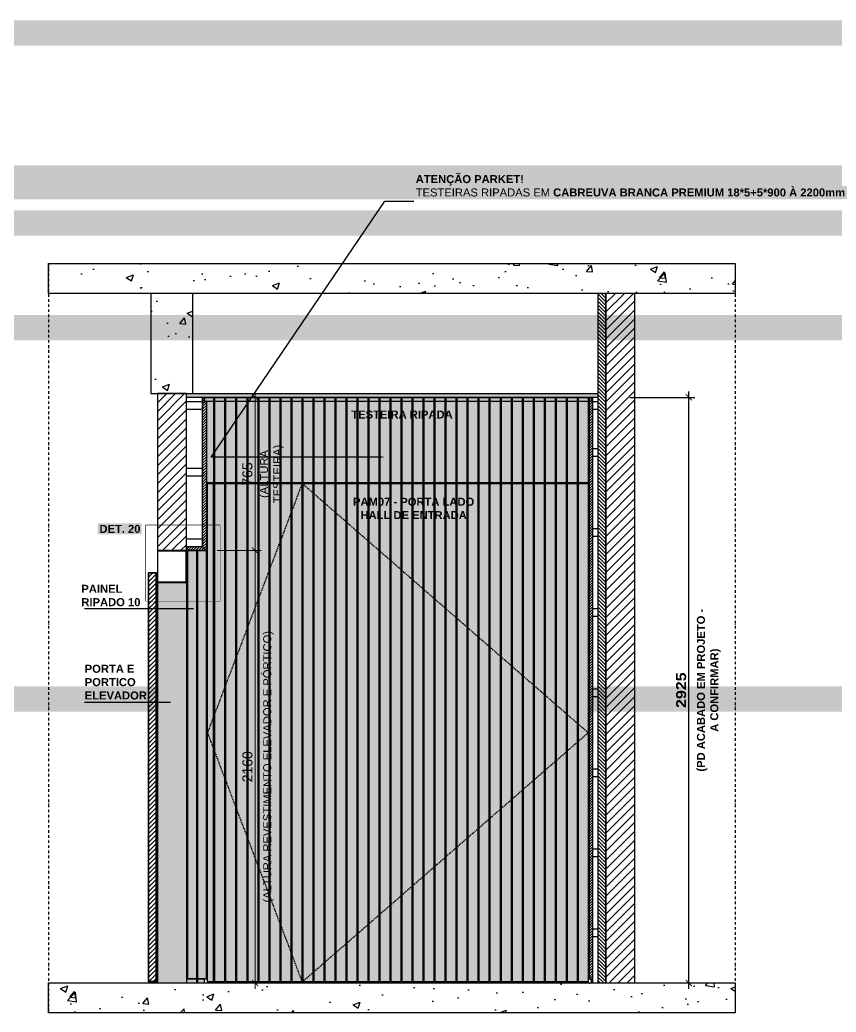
# Model space of a CAD drawing. Header units: millimetres. Extents: x -63251 to 507826, y 5339 to 217512.
# Drawn here: x 187061 to 191137, y 99329 to 104286 of the extents above; entities that cross this region are included whole.
import ezdxf
from ezdxf import colors
from ezdxf.entities.mleader import LeaderData, LeaderLine
from ezdxf.math import Vec2, Vec3

# ---------------------------------------------------------------- set-up
doc = ezdxf.new("R2010")
doc.units = ezdxf.units.MM
doc.header["$PDMODE"] = 3
doc.linetypes.add('TRAÇO 1-1', pattern=[9.525, 6.35, -3.175])
doc.linetypes.add('TRAÇO E PONTO 1-1', pattern=[25.4, 12.7, -6.35, 0, -6.35])
doc.layers.add('ARQ-COTA', color=12, linetype='Continuous', lineweight=9)
for name, color, linetype in [('COTAS', 9, 'Continuous'), ('DB 1475.24 - Amanda Rosales e Bruno Haidar - Terreo - Obra$0$ARQ-PISO-01', 8, 'Continuous'), ('DETALHE', 10, 'Continuous'), ('GESSO', 1, 'Continuous'), ('HACHURA', 21, 'Continuous'), ('LAYOUT - carimbo', 7, 'Continuous'), ('MARCENARIA', 4, 'Continuous'), ('MARCENARIA . M', 4, 'Continuous'), ('PAREDE', 94, 'Continuous'), ('PROJEÇÃO', 8, 'Continuous'), ('TEXTO', 105, 'Continuous'), ('TEXTO TRAÇO PONTO', 105, 'TRAÇO E PONTO 1-1')]:
    doc.layers.add(name, color=color, linetype=linetype)
doc.styles.add('1-1', font='arial.ttf', dxfattribs={"height": 0.2})
doc.styles.add('MEDIDA OFICIAL', font='ariblk.ttf')
doc.styles.add('PADRÃO', font='arial.ttf')
doc.dimstyles.new('1-20', dxfattribs={"dimscale": 20, "dimtxt": 2.5, "dimasz": 1.5, "dimexe": 1.5, "dimexo": 1.5, "dimtad": 1, "dimtxsty": 'PADRÃO', "dimblk": 'ARCHTICK', "dimcen": 2.5, "dimdle": 1.5, "dimclrd": 9, "dimclre": 9, "dimclrt": 6, "dimadec": 0, "dimazin": 0, "dimtfac": 1, "dimtmove": 0, "dimatfit": 3, "dimfxl": 1.25, "dimlwd": -1, "dimlwe": -1, "dimarcsym": 0})
doc.dimstyles.new('Med. Ofic.1-20', dxfattribs={"dimscale": 20, "dimtxt": 2.5, "dimasz": 1.5, "dimexe": 1.5, "dimexo": 1.5, "dimtad": 1, "dimtxsty": 'MEDIDA OFICIAL', "dimblk": 'ARCHTICK', "dimcen": 2.5, "dimdle": 1.5, "dimclrd": 9, "dimclre": 9, "dimclrt": 10, "dimadec": 0, "dimazin": 0, "dimtfac": 1, "dimtmove": 0, "dimatfit": 3, "dimfxl": 1.25, "dimlwd": -1, "dimlwe": -1, "dimarcsym": 0})

# ---------------------------------------------------------------- blocks, each defined once
blk = doc.blocks.new('*U626')
at = {"layer": 'MARCENARIA', "color": 8}
for p, q in [((-25, 1446.5), (-25, -1043.5)), ((25, 1446.5), (25, -1043.5))]:
    blk.add_line(p, q, dxfattribs=at)
blk = doc.blocks.new('*U631')
at = {"layer": 'MARCENARIA', "color": 0, "linetype": 'ByBlock', "lineweight": -2, "transparency": 16777216}
for p in [(-1815, 0), (-1760, 0), (-1705, 0), (-1650, 0), (-1595, 0), (-1540, 0), (-1485, 0), (-1430, 0), (-1375, 0), (-1320, 0), (-1265, 0), (-1210, 0), (-1155, 0), (-1100, 0), (-1045, 0), (-990, 0), (-935, 0), (-880, 0), (-825, 0), (-770, 0), (-715, 0), (-660, 0), (-605, 0), (-550, 0), (-495, 0), (-440, 0), (-385, 0), (-330, 0), (-275, 0), (-220, 0), (-165, 0), (-110, 0), (-55, 0), (0, 0)]:
    blk.add_blockref('*U626', p, dxfattribs=at)
blk = doc.blocks.new('*U624')
at = {"layer": 'MARCENARIA', "color": 8}
for p, q in [((-25, -618.5), (-25, -1043.5)), ((25, -618.5), (25, -1043.5))]:
    blk.add_line(p, q, dxfattribs=at)
blk = doc.blocks.new('*U625')
at = {"layer": 'MARCENARIA', "color": 0, "linetype": 'ByBlock', "lineweight": -2, "transparency": 16777216}
for p in [(-1815, 0), (-1760, 0), (-1705, 0), (-1650, 0), (-1595, 0), (-1540, 0), (-1485, 0), (-1430, 0), (-1375, 0), (-1320, 0), (-1265, 0), (-1210, 0), (-1155, 0), (-1100, 0), (-1045, 0), (-990, 0), (-935, 0), (-880, 0), (-825, 0), (-770, 0), (-715, 0), (-660, 0), (-605, 0), (-550, 0), (-495, 0), (-440, 0), (-385, 0), (-330, 0), (-275, 0), (-220, 0), (-165, 0), (-110, 0), (-55, 0), (0, 0)]:
    blk.add_blockref('*U624', p, dxfattribs=at)
blk = doc.blocks.new('_ArchTick')
at = {"color": 0, "linetype": 'ByBlock', "const_width": 0.15}
blk.add_lwpolyline([(-0.5, -0.5), (0.5, 0.5)], dxfattribs=at)
blk = doc.blocks.new('*D636')
at = {"layer": 'ARQ-COTA', "color": 9, "transparency": 16777216}
for p, q in [((188235.8, 102430), (188235.8, 101605)), ((188150.8, 102400), (188265.8, 102400)), ((188045.8, 101635), (188265.8, 101635))]:
    blk.add_line(p, q, dxfattribs=at)
at = {"layer": 'Defpoints', "color": 0, "transparency": 16777216}
for p in [(188120.8, 102400), (188015.8, 101635, 0), (188235.8, 101635)]:
    blk.add_point(p, dxfattribs=at)
at = {"layer": 'ARQ-COTA', "color": 9, "transparency": 16777216, "xscale": 30, "yscale": 30, "zscale": 30}
for p, rotation in [((188235.8, 102400), 90), ((188235.8, 101635), 270)]:
    blk.add_blockref('_ArchTick', p, dxfattribs=dict(at, rotation=rotation))
at = {"layer": 'ARQ-COTA', "color": 6, "transparency": 16777216, "insert": (188197.7, 102017.5), "char_height": 50, "attachment_point": 5, "rotation": 90, "style": 'PADRÃO'}
blk.add_mtext('765', dxfattribs=at)
blk = doc.blocks.new('*D637')
at = {"layer": 'ARQ-COTA', "color": 9, "transparency": 16777216}
for p, q in [((188045.8, 101635), (188265.8, 101635)), ((188235.8, 101665), (188235.8, 99445)), ((188128.9, 99475), (188265.8, 99475))]:
    blk.add_line(p, q, dxfattribs=at)
at = {"layer": 'Defpoints', "color": 0, "transparency": 16777216}
for p in [(188015.8, 101635, 0), (188098.9, 99475), (188235.8, 99475)]:
    blk.add_point(p, dxfattribs=at)
at = {"layer": 'ARQ-COTA', "color": 9, "transparency": 16777216, "xscale": 30, "yscale": 30, "zscale": 30}
for p, rotation in [((188235.8, 101635), 90), ((188235.8, 99475), 270)]:
    blk.add_blockref('_ArchTick', p, dxfattribs=dict(at, rotation=rotation))
at = {"layer": 'ARQ-COTA', "color": 6, "transparency": 16777216, "insert": (188197.7, 100555), "char_height": 50, "attachment_point": 5, "rotation": 90, "style": 'PADRÃO'}
blk.add_mtext('2160', dxfattribs=at)
blk = doc.blocks.new('*D645')
at = {"layer": 'COTAS', "color": 9, "linetype": 'Continuous', "ltscale": 0.4, "transparency": 16777216}
blk.add_line((190401.7, 99445), (190401.7, 102430), dxfattribs=at)
at = {"layer": 'COTAS', "color": 9, "ltscale": 0.4, "transparency": 16777216}
for p, q in [((190106.7, 102400), (190431.7, 102400)), ((190251.7, 99475), (190431.7, 99475))]:
    blk.add_line(p, q, dxfattribs=at)
at = {"layer": 'Defpoints', "color": 0, "ltscale": 0.4, "transparency": 16777216}
for p in [(190076.7, 102400, 0), (190401.7, 102400), (190221.7, 99475)]:
    blk.add_point(p, dxfattribs=at)
at = {"layer": 'COTAS', "color": 9, "ltscale": 0.4, "transparency": 16777216, "xscale": 30, "yscale": 30, "zscale": 30}
for p, rotation in [((190401.7, 102400), 90), ((190401.7, 99475), 270)]:
    blk.add_blockref('_ArchTick', p, dxfattribs=dict(at, rotation=rotation))
at = {"layer": 'COTAS', "color": 10, "ltscale": 0.4, "transparency": 16777216, "insert": (190363.3, 100937.5), "char_height": 50, "attachment_point": 5, "rotation": 90, "style": 'MEDIDA OFICIAL'}
blk.add_mtext('2925', dxfattribs=at)

msp = doc.modelspace()

# ---------------------------------------------------------------- hatches: boundary and pattern name
at = {"layer": 'DB 1475.24 - Amanda Rosales e Bruno Haidar - Terreo - Obra$0$ARQ-PISO-01'}
h = msp.add_hatch(dxfattribs=at)
h.set_pattern_fill('ANSI31', color=256, scale=5, angle=360)
h.set_pattern_definition([(45, (33694.172, -4733.305), (-11.2253202, 11.2253202), [])])
h.paths.add_polyline_path([(187705.96, 99481.753), (187740.96, 99481.753), (187740.96, 101523.153), (187705.96, 101523.153)])
at = {"layer": 'HACHURA'}
h = msp.add_hatch(dxfattribs=at)
h.set_pattern_fill('AR-CONC', color=21, scale=2)
h.set_pattern_definition([(50, (36653.68, 39650.36), (364.36934, -31.87817), [38.1, -419.1]), (355, (36653.68, 39650.36), (-70.48684, 382.1137), [30.48, -335.2812]), (100.45144, (36684.04, 39647.7), (293.8825, 350.2355), [32.38, -356.1805]), (46.1842, (36653.7, 39751.96), (542.1581, -84.0847), [57.15, -628.65]), (96.63556, (36698.86, 39744.96), (474.8083, 494.8522), [48.57, -534.2712]), (351.18415, (36653.7, 39751.96), (474.8083, 494.8522), [45.72, -502.9195]), (21, (36704.48, 39726.56), (303.2288, -204.5304), [38.1, -419.1]), (326, (36704.48, 39726.56), (123.60406, 368.3759), [30.48, -335.28]), (71.45144, (36729.75, 39709.52), (426.83284, 163.84554), [32.38, -356.1799]), (37.5, (36653.68, 39650.36), (6.17721, 169.11008), [0, -331.216, 0, -340.36, 0, -336.55]), (7.5, (36653.68, 39650.36), (133.63933, 200.36115), [0, -194.056, 0, -323.596, 0, -128.27]), (327.5, (36540.4, 39650.36), (271.18119, -11.45749), [0, -127, 0, -396.24, 0, -525.78]), (317.5, (36489.6, 39650.36), (296.25836, 50.85298), [0, -165.1, 0, -263.144, 0, -373.38])])
h.paths.add_polyline_path([(187203.76, 99324.953), (187203.76, 99474.953), (190632.761, 99474.953), (190632.761, 99324.953)])
at = {"layer": 'LAYOUT - carimbo', "linetype": 'ByBlock', "true_color": 0xa4937f}
h = msp.add_hatch(color=252, dxfattribs=at)
h.dxf.hatch_style = 1
h.paths.add_polyline_path([(187992.757, 99494.953), (187983.257, 99494.953), (187983.257, 99474.953), (187747.76, 99474.953), (187747.76, 101474.953), (187892.761, 101474.953), (187892.761, 101634.952), (187992.757, 101634.952)])
at = {"layer": 'PROJEÇÃO', "linetype": 'TRAÇO 1-1'}
h = msp.add_hatch(dxfattribs=at)
h.set_pattern_fill('ANSI31', color=8, scale=3)
h.paths.add_polyline_path([(187992.755, 101634.952), (187973.755, 101653.953), (187892.761, 101653.953), (187892.761, 101639.953), (187897.761, 101639.953), (187897.761, 101634.953)])

# ---------------------------------------------------------------- linework, layer by layer
at = {"layer": 'DETALHE', "linetype": 'TRAÇO 1-1', "ltscale": 0.4, "const_width": 3, "elevation": 0}
msp.add_lwpolyline([(187689.882, 101762.681), (187689.882, 101382.264), (188061.481, 101382.264), (188061.481, 101762.681)], close=True, dxfattribs=at)
at = {"layer": 'MARCENARIA', "color": 8}
for p, q in [((187942.764, 101634.952, 0), (187942.761, 99474.953, 0)), ((187947.764, 101634.952, 0), (187947.761, 99474.953, 0))]:
    msp.add_line(p, q, dxfattribs=at)
at = {"layer": 'MARCENARIA'}
for points in [[(189947.761, 101704.953), (189922.761, 101704.953), (189922.761, 101744.953), (189947.761, 101744.953)], [(189947.761, 101304.953), (189922.761, 101304.953), (189922.761, 101344.953), (189947.761, 101344.953)], [(189947.761, 100904.953), (189922.761, 100904.953), (189922.761, 100944.953), (189947.761, 100944.953)], [(189947.761, 100504.953), (189922.761, 100504.953), (189922.761, 100544.953), (189947.761, 100544.953)], [(189947.761, 100104.953), (189922.761, 100104.953), (189922.761, 100144.953), (189947.761, 100144.953)], [(189947.761, 99704.953), (189922.761, 99704.953), (189922.761, 99744.953), (189947.761, 99744.953)]]:
    msp.add_lwpolyline(points, close=True, dxfattribs=at)
at = {"layer": 'MARCENARIA', "elevation": 0}
for points in [[(187973.757, 101653.953), (187892.761, 101653.953), (187892.761, 101693.953), (187973.757, 101693.953)], [(187892.761, 101474.953), (187892.761, 101634.952), (187747.76, 101634.952), (187747.76, 101632.952), (187890.761, 101632.952), (187890.759, 101476.953), (187749.76, 101476.953), (187749.76, 101524.953), (187747.76, 101524.953), (187747.76, 101474.953)], [(187992.755, 101634.952), (187973.755, 101653.952), (187892.761, 101653.953), (187892.761, 101639.953), (187897.761, 101639.953), (187897.761, 101634.953)], [(187992.757, 101634.952), (187897.761, 101634.952), (187897.761, 99494.953), (187992.757, 99494.953)], [(187704.16, 101524.953), (187742.76, 101524.953), (187742.76, 99479.953), (187704.16, 99479.953)], [(187705.96, 101523.153), (187740.96, 101523.153), (187740.96, 99481.753), (187705.96, 99481.753)], [(187983.257, 99494.953), (187892.759, 99494.953), (187892.759, 99474.953), (187983.257, 99474.953)]]:
    msp.add_lwpolyline(points, close=True, dxfattribs=at)
at = {"layer": 'MARCENARIA'}
for points in [[(187383.406, 101345.448), (187927.407, 101345.448)], [(187383.406, 100877.248), (187812.844, 100877.248)]]:
    msp.add_lwpolyline(points, dxfattribs=at)
at = {"layer": 'PAREDE'}
msp.add_line((187892.761, 101634.952, 0), (187892.761, 99474.953, 0), dxfattribs=at)
at = {"layer": 'PAREDE', "elevation": 0}
msp.add_lwpolyline([(187747.76, 101634.953), (187747.76, 99474.953)], dxfattribs=at)
msp.add_lwpolyline([(187203.76, 99474.953), (190632.761, 99474.953), (190632.761, 99324.953), (187203.76, 99324.953)], close=True, dxfattribs=at)

# ---------------------------------------------------------------- texts
at = {"layer": 'COTAS', "color": 6, "char_height": 40, "attachment_point": 2, "rotation": 90, "style": 'PADRÃO'}
for s, insert, width in [('{\\fArial|b1|i0|c0|p34;\\C10;(PD ACABADO EM PROJETO - A CONFIRMAR)}', (190442.003, 100937.453, 0), 823.04608), ('(ALTURA REVESTIMENTO ELEVADOR E PÓRTICO)', (188276.339, 100554.955, 0), 1350)]:
    msp.add_mtext(s, dxfattribs=dict(at, insert=insert, width=width))
at = {"layer": 'DETALHE', "color": 105, "insert": (187458.484, 101763.415, 0), "char_height": 40, "width": 203.41444, "attachment_point": 1, "style": 'PADRÃO', "bg_fill": 1, "box_fill_scale": 1.2, "bg_fill_color": 50, "bg_fill_transparency": 0}
msp.add_mtext('{\\fArial|b1|i0|c0|p34;DET. 20}', dxfattribs=at)
at = {"layer": 'TEXTO', "char_height": 40, "attachment_point": 2, "style": 'PADRÃO'}
for s, insert, width in [('{\\fArial|b1|i0|c0|p34;PAM07 - PORTA LADO HALL DE ENTRADA}', (189027.473, 101898.746, 0), 674.45122), ('\\pxql;{\\fArial|b1|i0|c0|p34;PAINEL\\PRIPADO 10}', (187664.936, 101463.882), 593.31214), ('\\pxql;{\\fArial|b1|i0|c0|p34;PORTA E PORTICO ELEVADOR}', (187557.004, 101064.441), 343.75039)]:
    msp.add_mtext(s, dxfattribs=dict(at, insert=insert, width=width))

# ---------------------------------------------------------------- dimensions: what is measured, and where the dimension line sits
at = {"layer": 'ARQ-COTA'}
dim = msp.add_linear_dim(base=(188235.761, 99474.958, 0), p1=(188015.763, 101634.952, 0), p2=(188098.874, 99474.958, 0), angle=90, dimstyle='1-20', override={"dimdec": 0}, dxfattribs=at)
dim.commit()
dim.dimension.update_dxf_attribs({"geometry": '*D637', "text_midpoint": (188197.732, 100554.955, 0)})

# ---------------------------------------------------------------- leaders
at = {"layer": 'COTAS'}
ml = msp.add_multileader_mtext('Standard', dxfattribs=at)
ml.set_content('{\\fArial|b1|i0|c0|p34;\\C10;ATENÇÃO PARKET!\\P}PAINÉIS RIPADOS EM {\\fArial|b1|i0|c0|p34;CABREUVA BRANCA PREMIUM 18*5+5*900 À 2200mm}', color=105, style='1-1')
ml.set_leader_properties(color=256, linetype='ByLayer', lineweight=-1)
ml.build(insert=Vec2(0, 0))
ml.multileader.update_dxf_attribs({"text_left_attachment_type": 2, "text_right_attachment_type": 2, "dogleg_length": 0.36, "arrow_head_size": 15, "scale": 200})
ctx = ml.context
ctx.base_point, ctx.scale, ctx.char_height, ctx.arrow_head_size, ctx.landing_gap_size, ctx.plane_origin = Vec3(238640.904, 104138.839), 200, 40, 15, 10, Vec3(239350.515, 103879.287)
ctx.left_attachment, ctx.right_attachment, ctx.text_align_type = 2, 2, 2
notes = []
notes.append((ctx, [(0, (1, 1, 0), (239652.314, 104138.839), (-1, 0), 144.288, [(0, [(240740.103, 104138.839)], 0, [])])]))
ctx.mtext.insert, ctx.mtext.rotation, ctx.mtext.width, ctx.mtext.alignment, ctx.mtext.flow_direction = Vec3(239498.026, 104274.392), 6.28318531, 858.66662, 3, 5
ctx.mtext.has_bg_fill, ctx.mtext.bg_color, ctx.mtext.bg_scale_factor, ctx.mtext.bg_transparency, ctx.mtext.use_window_bg_color = 1, -1023410095, 1.25, 0, 0
ml = msp.add_multileader_mtext('Standard', dxfattribs=at)
ml.set_content('{\\fArial|b1|i0|c0|p34;\\C10;ATENÇÃO PARKET!\\P}PAINÉIS, BANDEIRA FIXA E PORTA RIPADOS EM {\\fArial|b1|i0|c0|p34;CABREUVA BRANCA PREMIUM 18*5+5*900 À 2200mm}', color=105, style='1-1')
ml.set_leader_properties(color=256, linetype='ByLayer', lineweight=-1)
ml.build(insert=Vec2(0, 0))
ml.multileader.update_dxf_attribs({"text_left_attachment_type": 2, "text_right_attachment_type": 2, "dogleg_length": 0.36, "arrow_head_size": 15, "scale": 200})
ctx = ml.context
ctx.base_point, ctx.scale, ctx.char_height, ctx.arrow_head_size, ctx.landing_gap_size, ctx.plane_origin = Vec3(170138.757, 103379.728), 200, 40, 15, 10, Vec3(169692.67, 102996.898)
ctx.left_attachment, ctx.right_attachment = 2, 2
notes.append((ctx, [(1, (1, 1, 0), (169994.469, 103379.728), (1, 0), 144.288, [(0, [(169522.654, 102281.688), (169994.469, 101936.228)], 0, [])])]))
ctx.mtext.insert, ctx.mtext.rotation, ctx.mtext.width, ctx.mtext.flow_direction = Vec3(170148.757, 103548.969), 6.28318531, 858.66662, 5
ctx.mtext.has_bg_fill, ctx.mtext.bg_color, ctx.mtext.bg_scale_factor, ctx.mtext.bg_transparency, ctx.mtext.use_window_bg_color = 1, -1023410095, 1.25, 0, 0
for ctx, leaders in notes:
    for number, flags, end, landing, length, lines in leaders:
        leader = LeaderData()
        leader.index, (leader.has_last_leader_line, leader.has_dogleg_vector, leader.attachment_direction) = number, flags
        leader.last_leader_point, leader.dogleg_vector, leader.dogleg_length = Vec3(end), Vec3(landing), length
        for number, points, colour, breaks in lines:
            line = LeaderLine()
            line.index, line.vertices, line.color, line.breaks = number, Vec3.list(points), colors.encode_raw_color(colour), breaks
            leader.lines.append(line)
        ctx.leaders.append(leader)

# ---------------------------------------------------------------- next in the draw order: hatches: boundary and pattern name
at = {"layer": 'LAYOUT - carimbo', "linetype": 'ByBlock', "true_color": 0x8c7963}
h = msp.add_hatch(color=35, dxfattribs=at)
h.dxf.hatch_style = 1
h.paths.add_polyline_path([(189898.76, 99479.953), (187997.757, 99479.953), (187997.757, 101969.953), (189898.761, 101969.953)])
h = msp.add_hatch(color=35, dxfattribs=at)
h.dxf.hatch_style = 1
h.paths.add_polyline_path([(189683.761, 101969.953), (189733.761, 101969.953), (189733.761, 99479.953), (189683.761, 99479.953)])

# ---------------------------------------------------------------- next in the draw order: linework, layer by layer
at = {"layer": 'MARCENARIA', "elevation": 0}
for points in [[(187973.757, 102006.953), (187892.761, 102006.952), (187892.761, 102046.952), (187973.757, 102046.953)], [(189898.761, 99479.953), (187997.757, 99479.953), (187997.757, 101969.953), (189898.761, 101969.953)]]:
    msp.add_lwpolyline(points, close=True, dxfattribs=at)
at = {"layer": 'MARCENARIA', "color": 8, "elevation": 0}
msp.add_lwpolyline([(188028.761, 99479.953), (188028.761, 101969.953)], dxfattribs=at)
at = {"layer": 'PROJEÇÃO', "color": 21, "linetype": 'TRAÇO 1-1', "elevation": 0}
msp.add_lwpolyline([(188470.761, 99479.953), (189898.761, 100724.953), (188470.761, 101969.953), (187997.757, 100724.953), (188470.761, 99479.953)], dxfattribs=at)
at = {"layer": 'PROJEÇÃO', "color": 10, "linetype": 'TRAÇO 1-1', "const_width": 3, "elevation": 0}
msp.add_lwpolyline([(188470.761, 101969.953), (188470.761, 99479.953)], dxfattribs=at)

# ---------------------------------------------------------------- next in the draw order: block references
at = {"layer": 'MARCENARIA'}
msp.add_blockref('*U631', (189873.761, 100523.453, 0), dxfattribs=at)

# ---------------------------------------------------------------- next in the draw order: leaders
at = {"layer": 'COTAS'}
ml = msp.add_multileader_mtext('Standard', dxfattribs=at)
ml.set_content('{\\fArial|b1|i0|c0|p34;\\C10;ATENÇÃO PARKET!\\P}PAINÉIS, TESTEIRA E PORTA RIPADOS EM {\\fArial|b1|i0|c0|p34;CABREUVA BRANCA PREMIUM 18*5+5*900 À 2200mm}', color=105, style='1-1')
ml.set_leader_properties(color=256, linetype='ByLayer', lineweight=-1)
ml.build(insert=Vec2(0, 0))
ml.multileader.update_dxf_attribs({"text_left_attachment_type": 2, "text_right_attachment_type": 2, "dogleg_length": 0.36, "arrow_head_size": 15, "scale": 200})
ctx = ml.context
ctx.base_point, ctx.scale, ctx.char_height, ctx.arrow_head_size, ctx.landing_gap_size, ctx.plane_origin = Vec3(173079.949, 103379.728), 200, 40, 15, 10, Vec3(172731.753, 102996.898)
ctx.left_attachment, ctx.right_attachment = 2, 2
notes = []
notes.append((ctx, [(0, (1, 1, 0), (172935.661, 103379.728), (1, 0), 144.288, [(1, [(172935.661, 102102.239), (171801.655, 102102.238)], 0, [])])]))
ctx.mtext.insert, ctx.mtext.width, ctx.mtext.flow_direction = Vec3(173089.949, 103548.955), 858.66662, 5
ctx.mtext.has_bg_fill, ctx.mtext.bg_color, ctx.mtext.bg_scale_factor, ctx.mtext.bg_transparency, ctx.mtext.use_window_bg_color = 1, -1023410095, 1.25, 0, 0
for ctx, leaders in notes:
    for number, flags, end, landing, length, lines in leaders:
        leader = LeaderData()
        leader.index, (leader.has_last_leader_line, leader.has_dogleg_vector, leader.attachment_direction) = number, flags
        leader.last_leader_point, leader.dogleg_vector, leader.dogleg_length = Vec3(end), Vec3(landing), length
        for number, points, colour, breaks in lines:
            line = LeaderLine()
            line.index, line.vertices, line.color, line.breaks = number, Vec3.list(points), colors.encode_raw_color(colour), breaks
            leader.lines.append(line)
        ctx.leaders.append(leader)

# ---------------------------------------------------------------- next in the draw order: linework, layer by layer
at = {"layer": 'MARCENARIA'}
msp.add_lwpolyline([(189947.761, 102104.953), (189922.761, 102104.953), (189922.761, 102144.953), (189947.761, 102144.953)], close=True, dxfattribs=at)

# ---------------------------------------------------------------- next in the draw order: texts
at = {"layer": 'COTAS', "color": 6, "insert": (188260.187, 102017.455, 0), "char_height": 40, "width": 378.22515, "attachment_point": 2, "rotation": 90, "style": 'PADRÃO'}
msp.add_mtext('(ALTURA TESTEIRA)', dxfattribs=at)
at = {"layer": 'TEXTO', "insert": (188969.264, 102334.524, 0), "char_height": 40, "width": 593.31214, "attachment_point": 2, "style": 'PADRÃO'}
msp.add_mtext('{\\fArial|b1|i0|c0|p34;TESTEIRA RIPADA}', dxfattribs=at)

# ---------------------------------------------------------------- next in the draw order: leaders
at = {"layer": 'COTAS'}
ml = msp.add_multileader_mtext('Standard', dxfattribs=at)
ml.set_content('{\\fArial|b1|i0|c0|p34;\\C10;ATENÇÃO PARKET!\\P}RODATETO COM LINHA DE SOMBRA DE 20 mm NO ENCONTRO COM O FORRO', color=105, style='1-1')
ml.set_leader_properties(color=256, linetype='ByLayer', lineweight=-1)
ml.build(insert=Vec2(0, 0))
ml.multileader.update_dxf_attribs({"text_left_attachment_type": 2, "text_right_attachment_type": 2, "dogleg_length": 0.36, "arrow_head_size": 15, "scale": 200})
ctx = ml.context
ctx.base_point, ctx.scale, ctx.char_height, ctx.arrow_head_size, ctx.landing_gap_size, ctx.plane_origin = Vec3(172034.463, 103379.728), 200, 40, 15, 10, Vec3(172191.974, 102996.898)
ctx.left_attachment, ctx.right_attachment = 2, 2
notes = []
notes.append((ctx, [(0, (1, 1, 0), (171890.175, 103379.728), (1, 0), 144.288, [(0, [(171890.174, 102389.953)], 0, [])])]))
ctx.mtext.insert, ctx.mtext.width, ctx.mtext.flow_direction = Vec3(172044.463, 103505.717), 858.66662, 5
ctx.mtext.has_bg_fill, ctx.mtext.bg_color, ctx.mtext.bg_scale_factor, ctx.mtext.bg_transparency, ctx.mtext.use_window_bg_color = 1, -1023410145, 1.25, 0, 0
for ctx, leaders in notes:
    for number, flags, end, landing, length, lines in leaders:
        leader = LeaderData()
        leader.index, (leader.has_last_leader_line, leader.has_dogleg_vector, leader.attachment_direction) = number, flags
        leader.last_leader_point, leader.dogleg_vector, leader.dogleg_length = Vec3(end), Vec3(landing), length
        for number, points, colour, breaks in lines:
            line = LeaderLine()
            line.index, line.vertices, line.color, line.breaks = number, Vec3.list(points), colors.encode_raw_color(colour), breaks
            leader.lines.append(line)
        ctx.leaders.append(leader)

# ---------------------------------------------------------------- next in the draw order: hatches: boundary and pattern name
at = {"layer": 'GESSO'}
h = msp.add_hatch(dxfattribs=at)
h.set_pattern_fill('ANSI31', color=256, scale=4, angle=-90)
h.set_pattern_definition([(315, (161773.235, 548727.461), (8.98025612, 8.98025612), [])])
h.paths.add_polyline_path([(189947.761, 99684.953), (189947.761, 102918.953), (189987.761, 102918.953), (189987.761, 99474.953), (189947.761, 99474.953), (189947.761, 99684.953)])
at = {"layer": 'HACHURA'}
h = msp.add_hatch(dxfattribs=at)
h.set_pattern_fill('AR-CONC', color=21, scale=2)
h.set_pattern_definition([(50, (39598.68, 43244.36), (364.36934, -31.87817), [38.1, -419.1]), (355, (39598.68, 43244.36), (-70.4868, 382.1137), [30.48, -335.2812]), (100.45144, (39629.04, 43241.7), (293.8825, 350.2355), [32.38, -356.1805]), (46.1842, (39598.7, 43345.96), (542.1581, -84.0847), [57.15, -628.65]), (96.63556, (39643.86, 43338.96), (474.8083, 494.8522), [48.57, -534.2712]), (351.18415, (39598.7, 43345.96), (474.8083, 494.8522), [45.72, -502.9195]), (21, (39649.48, 43320.56), (303.2288, -204.5304), [38.1, -419.1]), (326, (39649.48, 43320.56), (123.60406, 368.3759), [30.48, -335.28]), (71.45144, (39674.75, 43303.52), (426.83284, 163.8455), [32.38, -356.1799]), (37.5, (39598.68, 43244.36), (6.17721, 169.11008), [0, -331.216, 0, -340.36, 0, -336.55]), (7.5, (39598.68, 43244.36), (133.63933, 200.36115), [0, -194.056, 0, -323.596, 0, -128.27]), (327.5, (39485.4, 43244.36), (271.18119, -11.45749), [0, -127, 0, -396.24, 0, -525.78]), (317.5, (39434.6, 43244.36), (296.25836, 50.85298), [0, -165.1, 0, -263.144, 0, -373.38])])
h.paths.add_polyline_path([(187203.76, 102918.953), (187203.76, 103068.953), (190632.761, 103068.953), (190632.761, 102918.953)])
h = msp.add_hatch(dxfattribs=at)
h.set_pattern_fill('AR-CONC', color=21, scale=2)
h.set_pattern_definition([(50, (4628.6, 0.0001), (364.36934, -31.87817), [38.1, -419.1]), (355, (4628.6, 0.0001), (-70.48684, 382.1137), [30.48, -335.2812]), (100.45144, (4658.98, -2.66), (293.8825, 350.2355), [32.38, -356.1805]), (46.1842, (4628.6, 101.6), (542.1581, -84.0847), [57.15, -628.65]), (96.63556, (4673.8, 94.6), (474.8083, 494.8522), [48.57, -534.2712]), (351.18415, (4628.6, 101.6), (474.8083, 494.8522), [45.72, -502.9195]), (21, (4679.4, 76.2), (303.2288, -204.5304), [38.1, -419.1]), (326, (4679.4, 76.2), (123.60406, 368.3759), [30.48, -335.28]), (71.45144, (4704.68, 59.16), (426.83284, 163.84554), [32.38, -356.1799]), (37.5, (4628.61, 0.0001), (6.17721, 169.11008), [0, -331.216, 0, -340.36, 0, -336.55]), (7.5, (4628.61, 0.0001), (133.63933, 200.36115), [0, -194.056, 0, -323.596, 0, -128.27]), (327.5, (4515.33, 0.0001), (271.18119, -11.45749), [0, -127, 0, -396.24, 0, -525.78]), (317.5, (4464.53, 0.0001), (296.25836, 50.85298), [0, -165.1, 0, -263.144, 0, -373.38])])
h.paths.add_polyline_path([(187715.261, 102918.953), (187925.261, 102918.953), (187925.261, 102418.953), (187715.261, 102418.953)])
at = {"layer": 'HACHURA', "true_color": 0xba9673}
h = msp.add_hatch(color=33, dxfattribs=at)
h.dxf.hatch_style = 1
h.paths.add_polyline_path([(187892.761, 102418.953), (187892.761, 102399.953), (189947.761, 102399.953), (189947.761, 102418.953)])
at = {"layer": 'LAYOUT - carimbo', "linetype": 'ByBlock', "true_color": 0xa4937f}
h = msp.add_hatch(color=252, dxfattribs=at)
h.dxf.hatch_style = 1
h.paths.add_polyline_path([(189903.761, 101974.953), (187992.757, 101974.953), (187992.757, 102379.953), (187983.257, 102379.951), (187983.256, 102399.951), (189913.26, 102399.952), (189913.26, 102379.952), (189903.761, 102379.953)])
at = {"layer": 'MARCENARIA . M'}
h = msp.add_hatch(dxfattribs=at)
h.set_pattern_fill('ANSI31', color=8, scale=10)
h.set_pattern_definition([(45, (-337898.43, 64005.554), (-22.4506403, 22.4506403), [])])
h.paths.add_polyline_path([(190132.761, 102918.953), (189987.761, 102918.953), (189987.761, 99684.953), (189987.761, 99474.953), (190132.761, 99474.952)])
h = msp.add_hatch(dxfattribs=at)
h.set_pattern_fill('ANSI31', color=8, scale=10)
h.set_pattern_definition([(45, (-340098.43, 66285.102), (-22.4506403, 22.4506403), [])])
h.paths.add_polyline_path([(187892.761, 102418.953), (187747.76, 102418.953), (187747.76, 101634.952), (187892.761, 101634.952)])
at = {"layer": 'PROJEÇÃO', "linetype": 'TRAÇO 1-1'}
h = msp.add_hatch(dxfattribs=at)
h.set_pattern_fill('ANSI31', color=8, scale=3)
h.set_pattern_definition([(45, (541.795, -25.7485), (-6.7351921, 6.7351921), [])])
h.paths.add_polyline_path([(187973.755, 101653.952), (187992.755, 101634.952), (187992.754, 102379.953), (187983.257, 102379.953), (187983.254, 102399.953), (187973.754, 102399.953)])
h = msp.add_hatch(dxfattribs=at)
h.set_pattern_fill('ANSI31', color=8, scale=3)
h.set_pattern_definition([(45, (-1308.815, -6480.693), (-6.7351921, 6.7351921), [])])
h.paths.add_polyline_path([(189903.761, 102379.953), (189913.261, 102379.952), (189913.26, 102399.953), (189922.761, 102399.953), (189922.761, 99474.953), (189913.261, 99474.953), (189913.261, 99494.953), (189903.761, 99494.953)])

# ---------------------------------------------------------------- next in the draw order: linework, layer by layer
at = {"layer": 'GESSO', "elevation": 0}
msp.add_lwpolyline([(189947.761, 102918.953), (189947.761, 99684.953), (189947.761, 99684.953), (189947.761, 99474.953), (189987.761, 99474.953), (189987.761, 102918.953)], close=True, dxfattribs=at)
at = {"layer": 'GESSO', "color": 1, "elevation": 0}
msp.add_lwpolyline([(187892.761, 102418.953), (189947.761, 102418.953), (189947.761, 102399.953), (187892.761, 102399.953)], dxfattribs=at)
at = {"layer": 'MARCENARIA', "color": 8}
for p, q in [((188028.761, 102399.953, 0), (188028.761, 101974.953, 0)), ((189903.761, 102399.953), (189903.761, 101974.953))]:
    msp.add_line(p, q, dxfattribs=at)
at = {"layer": 'MARCENARIA', "elevation": 0}
for points in [[(187973.757, 102339.953), (187892.761, 102339.953), (187892.761, 102379.953), (187973.757, 102379.953)], [(187992.755, 101634.952), (187973.755, 101653.952), (187973.754, 102399.953), (187983.254, 102399.953), (187983.257, 102379.953), (187992.757, 102379.953)], [(189903.761, 99494.953), (189913.261, 99494.953), (189913.261, 99474.953), (189922.761, 99474.953), (189922.761, 102399.953), (189913.261, 102399.953), (189913.26, 102379.952), (189903.761, 102379.953)], [(189947.761, 102339.953), (189922.761, 102339.953), (189922.761, 102379.953), (189947.761, 102379.953)]]:
    msp.add_lwpolyline(points, close=True, dxfattribs=at)
at = {"layer": 'MARCENARIA'}
msp.add_lwpolyline([(187992.757, 101974.953), (189903.761, 101974.953), (189903.761, 102379.953), (187992.757, 102379.953)], close=True, dxfattribs=at)
at = {"layer": 'PAREDE', "elevation": 0}
for points in [[(187203.76, 103068.953), (190632.761, 103068.953), (190632.761, 102918.953), (187203.76, 102918.953)], [(187925.261, 102918.953), (187715.261, 102918.953), (187715.261, 102418.953), (187925.261, 102418.953)], [(190132.761, 102918.953), (189987.761, 102918.953), (189987.761, 99684.953), (189987.761, 99684.953), (189987.761, 99474.953), (190132.761, 99474.952)], [(187892.761, 102418.953), (187747.76, 102418.953), (187747.76, 101634.952), (187892.761, 101634.952)]]:
    msp.add_lwpolyline(points, close=True, dxfattribs=at)
at = {"layer": 'TEXTO TRAÇO PONTO'}
for p, q in [((187203.76, 103068.953, 0), (187203.76, 99333.336, 0)), ((190632.761, 103068.953, 0), (190632.761, 99333.336, 0))]:
    msp.add_line(p, q, dxfattribs=at)

# ---------------------------------------------------------------- next in the draw order: block references
at = {"layer": 'MARCENARIA'}
msp.add_blockref('*U625', (189873.761, 103018.453), dxfattribs=at)

# ---------------------------------------------------------------- next in the draw order: dimensions: what is measured, and where the dimension line sits
at = {"layer": 'ARQ-COTA'}
dim = msp.add_linear_dim(base=(188235.761, 101634.952, 0), p1=(188120.761, 102399.958, 0), p2=(188015.763, 101634.952, 0), angle=90, dimstyle='1-20', override={"dimdec": 0}, dxfattribs=at)
dim.commit()
dim.dimension.update_dxf_attribs({"geometry": '*D636', "text_midpoint": (188197.732, 102017.455, 0)})
at = {"layer": 'COTAS', "color": 7, "ltscale": 0.4, "true_color": 0xededed}
dim = msp.add_linear_dim(base=(190401.666, 102399.953, 0), p1=(190221.666, 99474.953, 0), p2=(190076.666, 102399.953, 0), angle=90, dimstyle='Med. Ofic.1-20', dxfattribs=at)
dim.commit()
dim.dimension.update_dxf_attribs({"geometry": '*D645', "text_midpoint": (190363.314, 100937.453, 0)})

# ---------------------------------------------------------------- next in the draw order: leaders
at = {"layer": 'COTAS'}
ml = msp.add_multileader_mtext('Standard', dxfattribs=at)
ml.set_content('{\\fArial|b1|i0|c0|p34;\\C10;ATENÇÃO PARKET!\\P}TESTEIRAS RIPADAS EM {\\fArial|b1|i0|c0|p34;CABREUVA BRANCA PREMIUM 18*5+5*900 À 2200mm}', color=105, style='1-1')
ml.set_leader_properties(color=256, linetype='ByLayer', lineweight=-1)
ml.build(insert=Vec2(0, 0))
ml.multileader.update_dxf_attribs({"text_left_attachment_type": 2, "text_right_attachment_type": 2, "dogleg_length": 0.36, "arrow_head_size": 15, "scale": 200})
ctx = ml.context
ctx.base_point, ctx.scale, ctx.char_height, ctx.arrow_head_size, ctx.landing_gap_size, ctx.plane_origin = Vec3(189027.958, 103379.728), 200, 40, 15, 10, Vec3(188679.763, 102996.898)
ctx.left_attachment, ctx.right_attachment = 2, 2
notes = []
notes.append((ctx, [(0, (1, 1, 0), (188883.67, 103379.728), (1, 0), 144.288, [(1, [(188883.67, 102102.239), (188015.761, 102102.238)], 0, [])])]))
ctx.mtext.insert, ctx.mtext.width, ctx.mtext.flow_direction = Vec3(189037.958, 103510.574), 858.66662, 5
ctx.mtext.has_bg_fill, ctx.mtext.bg_color, ctx.mtext.bg_scale_factor, ctx.mtext.bg_transparency, ctx.mtext.use_window_bg_color = 1, -1023410095, 1.25, 0, 0
ml = msp.add_multileader_mtext('Standard', dxfattribs=at)
ml.set_content('{\\fArial|b1|i0|c0|p34;\\C10;ATENÇÃO PARKET!\\P}PAINÉIS E PORTA RIPADOS EM {\\fArial|b1|i0|c0|p34;CABREUVA BRANCA PREMIUM 18*5+5*900 À 2200mm}', color=105, style='1-1')
ml.set_leader_properties(color=256, linetype='ByLayer', lineweight=-1)
ml.build(insert=Vec2(0, 0))
ml.multileader.update_dxf_attribs({"text_left_attachment_type": 2, "text_right_attachment_type": 2, "dogleg_length": 0.36, "arrow_head_size": 15, "scale": 200})
ctx = ml.context
ctx.base_point, ctx.scale, ctx.char_height, ctx.arrow_head_size, ctx.landing_gap_size, ctx.plane_origin = Vec3(238640.904, 100811.632), 200, 40, 15, 10, Vec3(239350.515, 98785.079)
ctx.left_attachment, ctx.right_attachment, ctx.text_align_type = 2, 2, 2
notes.append((ctx, [(0, (1, 1, 0), (239652.314, 100811.632), (-1, 0), 144.288, [(1, [(240740.103, 100811.632), (240701.103, 101397.44)], 0, [])])]))
ctx.mtext.insert, ctx.mtext.rotation, ctx.mtext.width, ctx.mtext.alignment, ctx.mtext.flow_direction = Vec3(239498.026, 100947.185), 6.28318531, 858.66662, 3, 5
ctx.mtext.has_bg_fill, ctx.mtext.bg_color, ctx.mtext.bg_scale_factor, ctx.mtext.bg_transparency, ctx.mtext.use_window_bg_color = 1, -1023410095, 1.25, 0, 0
for ctx, leaders in notes:
    for number, flags, end, landing, length, lines in leaders:
        leader = LeaderData()
        leader.index, (leader.has_last_leader_line, leader.has_dogleg_vector, leader.attachment_direction) = number, flags
        leader.last_leader_point, leader.dogleg_vector, leader.dogleg_length = Vec3(end), Vec3(landing), length
        for number, points, colour, breaks in lines:
            line = LeaderLine()
            line.index, line.vertices, line.color, line.breaks = number, Vec3.list(points), colors.encode_raw_color(colour), breaks
            leader.lines.append(line)
        ctx.leaders.append(leader)

# ---------------------------------------------------------------- next in the draw order: linework, layer by layer
at = {"layer": 'MARCENARIA'}
msp.add_lwpolyline([(187983.256, 102399.951), (189913.26, 102399.952), (189913.26, 102379.952), (187983.256, 102379.951)], close=True, dxfattribs=at)

# ---------------------------------------------------------------- next in the draw order: leaders
at = {"layer": 'COTAS'}
ml = msp.add_multileader_mtext('Standard', dxfattribs=at)
ml.set_content('{\\fArial|b1|i0|c0|p34;\\C10;ATENÇÃO PARKET!\\P}PAINÉIS, TESTEIRA E PORTA RIPADOS EM {\\fArial|b1|i0|c0|p34;CABREUVA BRANCA PREMIUM 18*5+5*900 À 2200mm}', color=105, style='1-1')
ml.set_leader_properties(color=256, linetype='ByLayer', lineweight=-1)
ml.build(insert=Vec2(0, 0))
ml.multileader.update_dxf_attribs({"text_left_attachment_type": 2, "text_right_attachment_type": 2, "dogleg_length": 0.36, "arrow_head_size": 15, "scale": 200})
ctx = ml.context
ctx.base_point, ctx.scale, ctx.char_height, ctx.arrow_head_size, ctx.landing_gap_size, ctx.plane_origin = Vec3(179619.941, 103379.728, 0), 200, 40, 15, 10, Vec3(180405.751, 102996.898, 0)
ctx.left_attachment, ctx.right_attachment = 2, 2
notes = []
notes.append((ctx, [(1, (1, 1, 0), (180608.103, 103379.728, 0), (-1, 0), 144.288, [(1, [(179475.653, 102102.238, 0)], 0, []), (0, [(180609.659, 102102.239, 0)], 0, [])])]))
ctx.mtext.insert, ctx.mtext.width, ctx.mtext.flow_direction = Vec3(179629.941, 103548.955, 0), 858.66662, 5
ctx.mtext.has_bg_fill, ctx.mtext.bg_color, ctx.mtext.bg_scale_factor, ctx.mtext.bg_transparency, ctx.mtext.use_window_bg_color = 1, -1023410095, 1.25, 0, 0
for ctx, leaders in notes:
    for number, flags, end, landing, length, lines in leaders:
        leader = LeaderData()
        leader.index, (leader.has_last_leader_line, leader.has_dogleg_vector, leader.attachment_direction) = number, flags
        leader.last_leader_point, leader.dogleg_vector, leader.dogleg_length = Vec3(end), Vec3(landing), length
        for number, points, colour, breaks in lines:
            line = LeaderLine()
            line.index, line.vertices, line.color, line.breaks = number, Vec3.list(points), colors.encode_raw_color(colour), breaks
            leader.lines.append(line)
        ctx.leaders.append(leader)

# ---------------------------------------------------------------- next in the draw order: leaders
ml = msp.add_multileader_mtext('Standard', dxfattribs=at)
ml.set_content('{\\fArial|b1|i0|c0|p34;\\C10;ATENÇÃO PARKET!\\P}REVESTIMENTO DE ELEVADOR E PÓRTICO EM {\\fArial|b1|i0|c0|p34;CASQUINHA DE CABREUVA BRANCA PREMIUM}', color=105, style='1-1')
ml.set_leader_properties(color=256, linetype='ByLayer', lineweight=-1)
ml.build(insert=Vec2(0, 0))
ml.multileader.update_dxf_attribs({"text_left_attachment_type": 2, "text_right_attachment_type": 2, "dogleg_length": 0.36, "arrow_head_size": 15, "scale": 200})
ctx = ml.context
ctx.base_point, ctx.scale, ctx.char_height, ctx.arrow_head_size, ctx.landing_gap_size, ctx.plane_origin = Vec3(182105.456, 103379.728, 0), 200, 40, 15, 10, Vec3(182891.267, 102996.898, 0)
ctx.left_attachment, ctx.right_attachment = 2, 2
notes = []
notes.append((ctx, [(0, (1, 1, 0), (181961.168, 103379.728, 0), (1, 0), 144.288, [(1, [(181961.168, 101474.953, 0)], 0, [])])]))
ctx.mtext.insert, ctx.mtext.width, ctx.mtext.flow_direction = Vec3(182115.456, 103510.397, 0), 858.66662, 5
ctx.mtext.has_bg_fill, ctx.mtext.bg_color, ctx.mtext.bg_scale_factor, ctx.mtext.bg_transparency, ctx.mtext.use_window_bg_color = 1, -1023410095, 1.25, 0, 0
for ctx, leaders in notes:
    for number, flags, end, landing, length, lines in leaders:
        leader = LeaderData()
        leader.index, (leader.has_last_leader_line, leader.has_dogleg_vector, leader.attachment_direction) = number, flags
        leader.last_leader_point, leader.dogleg_vector, leader.dogleg_length = Vec3(end), Vec3(landing), length
        for number, points, colour, breaks in lines:
            line = LeaderLine()
            line.index, line.vertices, line.color, line.breaks = number, Vec3.list(points), colors.encode_raw_color(colour), breaks
            leader.lines.append(line)
        ctx.leaders.append(leader)

# ---------------------------------------------------------------- next in the draw order: leaders
ml = msp.add_multileader_mtext('Standard', dxfattribs=at)
ml.set_content('{\\fArial|b1|i0|c0|p34;\\C10;ATENÇÃO PARKET!\\P}REVESTIMENTO DE ELEVADOR EM {\\fArial|b1|i0|c0|p34;CABREUVA BRANCA PREMIUM }', color=105, style='1-1')
ml.set_leader_properties(color=256, linetype='ByLayer', lineweight=-1)
ml.build(insert=Vec2(0, 0))
ml.multileader.update_dxf_attribs({"text_left_attachment_type": 2, "text_right_attachment_type": 2, "dogleg_length": 0.36, "arrow_head_size": 15, "scale": 200})
ctx = ml.context
ctx.base_point, ctx.scale, ctx.char_height, ctx.arrow_head_size, ctx.landing_gap_size, ctx.plane_origin = Vec3(238639.24, 103198.68), 200, 40, 15, 10, Vec3(239350.515, 101172.127)
ctx.left_attachment, ctx.right_attachment, ctx.text_align_type = 2, 2, 2
notes = []
notes.append((ctx, [(0, (1, 1, 0), (239652.314, 103198.68), (-1, 0), 144.288, [(0, [(240451.103, 103198.68)], 0, [])])]))
ctx.mtext.insert, ctx.mtext.rotation, ctx.mtext.width, ctx.mtext.alignment, ctx.mtext.flow_direction = Vec3(239498.026, 103324.301), 6.28318531, 858.66662, 3, 5
ctx.mtext.has_bg_fill, ctx.mtext.bg_color, ctx.mtext.bg_scale_factor, ctx.mtext.bg_transparency, ctx.mtext.use_window_bg_color = 1, -1023410095, 1.25, 0, 0
ml = msp.add_multileader_mtext('Standard', dxfattribs=at)
ml.set_content('{\\fArial|b1|i0|c0|p34;\\C10;ATENÇÃO PARKET!\\P}FECHADURAS INTELBRAS FS 1010 SEM ROLETE E SEM CILINDRO INSTALADO NO BATENTE', color=105, style='1-1')
ml.set_leader_properties(color=256, linetype='ByLayer', lineweight=-1)
ml.build(insert=Vec2(0, 0))
ml.multileader.update_dxf_attribs({"text_left_attachment_type": 2, "text_right_attachment_type": 2, "dogleg_length": 0.36, "arrow_head_size": 15, "scale": 200})
ctx = ml.context
ctx.base_point, ctx.scale, ctx.char_height, ctx.arrow_head_size, ctx.landing_gap_size, ctx.plane_origin = Vec3(179311.37, 102677.029, 0), 200, 40, 15, 10, Vec3(179468.881, 102376.898, 0)
ctx.left_attachment, ctx.right_attachment = 2, 2
notes.append((ctx, [(0, (1, 1, 0), (179167.082, 102677.029, 0), (1, 0), 144.288, [(0, [(179167.082, 102134.953, 0)], 0, [])])]))
ctx.mtext.insert, ctx.mtext.width, ctx.mtext.flow_direction = Vec3(179321.37, 102802.308, 0), 1161.79996, 5
ctx.mtext.has_bg_fill, ctx.mtext.bg_color, ctx.mtext.bg_scale_factor, ctx.mtext.bg_transparency, ctx.mtext.use_window_bg_color = 1, -1023410145, 1.25, 0, 0
for ctx, leaders in notes:
    for number, flags, end, landing, length, lines in leaders:
        leader = LeaderData()
        leader.index, (leader.has_last_leader_line, leader.has_dogleg_vector, leader.attachment_direction) = number, flags
        leader.last_leader_point, leader.dogleg_vector, leader.dogleg_length = Vec3(end), Vec3(landing), length
        for number, points, colour, breaks in lines:
            line = LeaderLine()
            line.index, line.vertices, line.color, line.breaks = number, Vec3.list(points), colors.encode_raw_color(colour), breaks
            leader.lines.append(line)
        ctx.leaders.append(leader)

doc.saveas('drawing.dxf')
